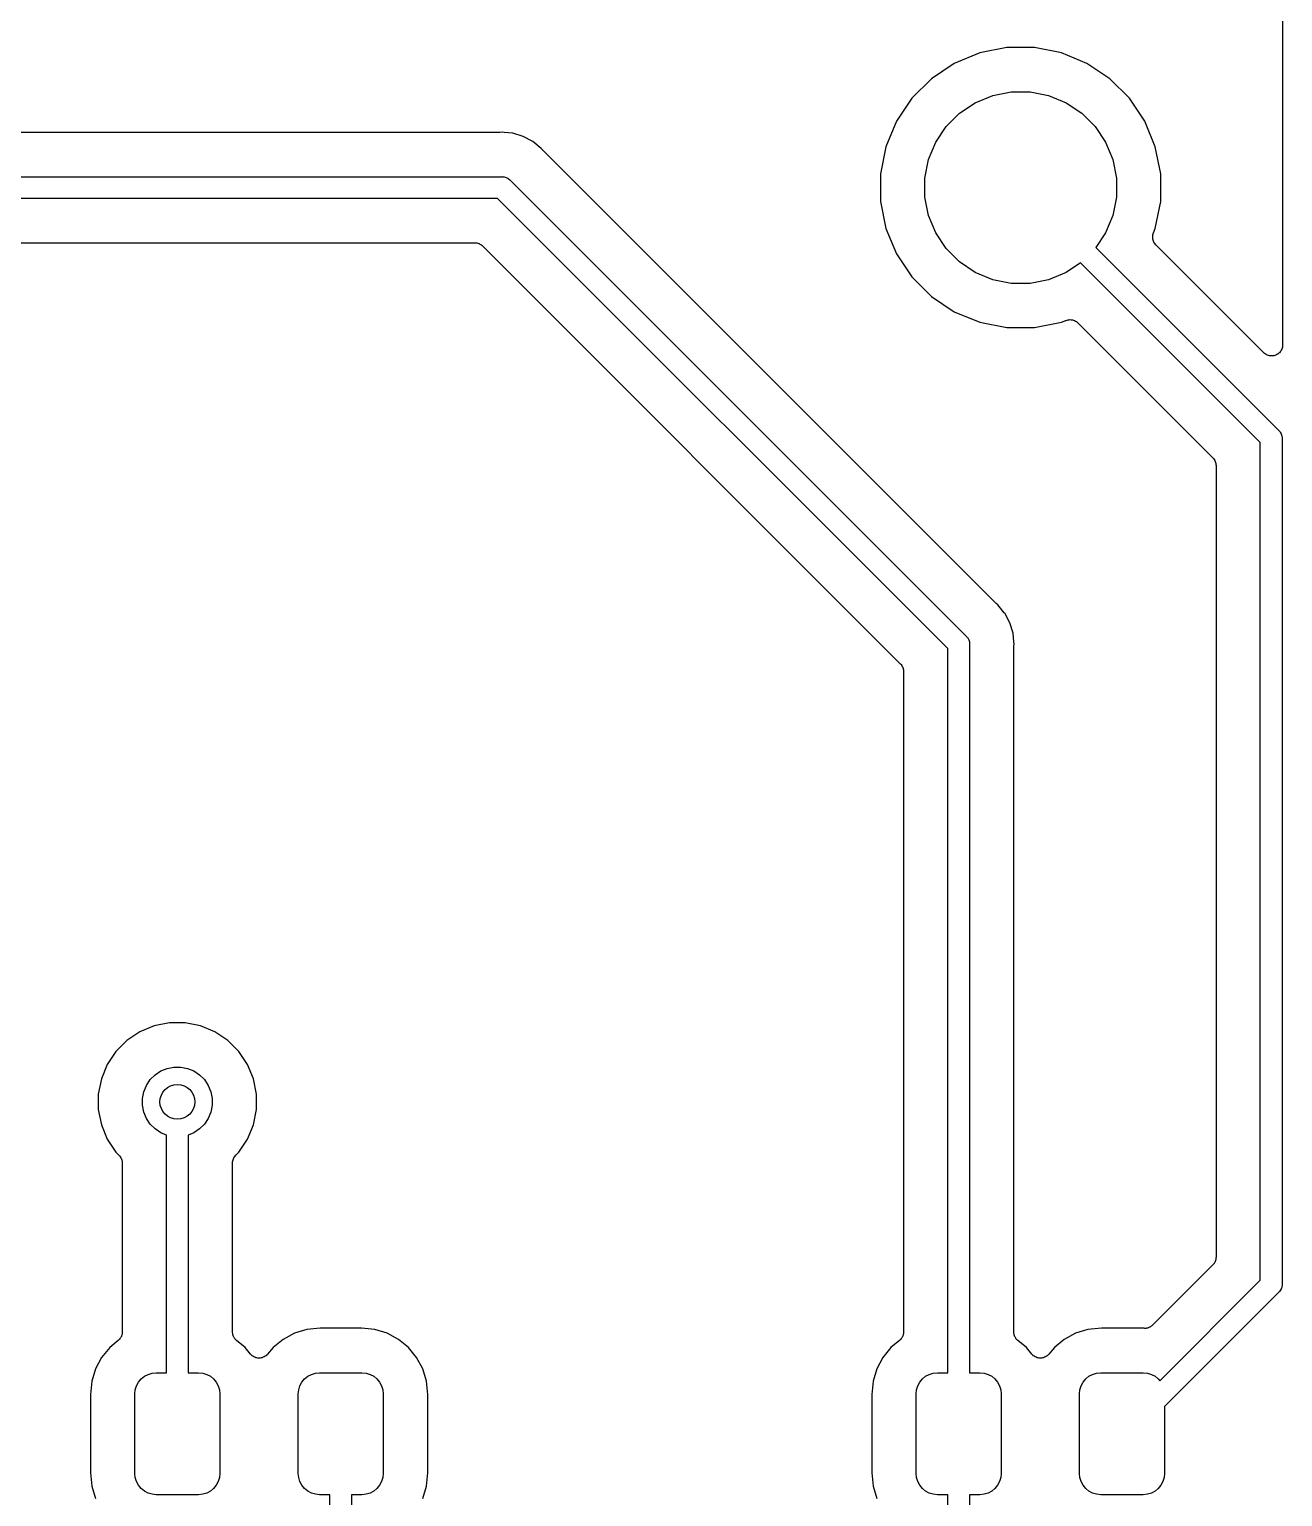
# Model space of a CAD drawing. Extents: x 0.71 to 5.18, y -2.29 to -0.62.
# Drawn here: x 4.613 to 5.179, y -1.848 to -1.185 of the extents above; entities that cross this region are included whole.
import ezdxf

# ---------------------------------------------------------------- set-up
doc = ezdxf.new("R2010")
doc.units = 0
doc.header["$MEASUREMENT"] = 0
doc.layers.add('BLACK', color=7, linetype='CONTINUOUS')

msp = doc.modelspace()

# ---------------------------------------------------------------- linework, layer by layer
at = {"layer": 'BLACK', "linetype": 'CONTINUOUS'}
for p, q in [((5.1795, -0.6255), (5.1795, -1.32785)), ((5.05485, -1.19345), (5.04262, -1.19588)), ((5.06732, -1.19345), (5.05485, -1.19345)), ((5.07955, -1.19588), (5.06732, -1.19345)), ((5.04262, -1.19588), (5.0311, -1.20065)), ((5.09107, -1.20065), (5.07955, -1.19588)), ((5.0311, -1.20065), (5.02073, -1.20758)), ((5.10144, -1.20758), (5.09107, -1.20065)), ((5.02073, -1.20758), (5.01191, -1.2164)), ((5.04845, -1.21511), (5.05682, -1.21345)), ((5.05682, -1.21345), (5.06535, -1.21345)), ((5.06535, -1.21345), (5.07372, -1.21511)), ((5.11026, -1.2164), (5.10144, -1.20758)), ((5.01191, -1.2164), (5.00498, -1.22677)), ((5.03348, -1.22312), (5.04057, -1.21838)), ((5.04057, -1.21838), (5.04845, -1.21511)), ((5.07372, -1.21511), (5.0816, -1.21838)), ((5.0816, -1.21838), (5.08869, -1.22312)), ((5.11719, -1.22677), (5.11026, -1.2164)), ((5.00498, -1.22677), (5.00021, -1.23829)), ((5.02745, -1.22915), (5.03348, -1.22312)), ((5.08869, -1.22312), (5.09473, -1.22915)), ((5.12196, -1.23829), (5.11719, -1.22677)), ((4.82529, -1.23183), (4.3746, -1.23183)), ((4.8255, -1.23181), (4.82529, -1.23183)), ((4.82571, -1.23182), (4.8255, -1.23181)), ((4.82578, -1.23181), (4.82571, -1.23182)), ((4.82676, -1.23171), (4.82578, -1.23181)), ((4.82774, -1.23181), (4.82676, -1.23171)), ((4.83164, -1.2322), (4.82774, -1.23181)), ((4.82774, -1.23181), (4.82774, -1.23181)), ((4.83634, -1.23362), (4.83164, -1.2322)), ((5.02271, -1.23624), (5.02745, -1.22915)), ((5.09473, -1.22915), (5.09946, -1.23624)), ((4.84067, -1.23593), (4.83634, -1.23362)), ((4.84446, -1.23905), (4.84067, -1.23593)), ((4.84509, -1.23981), (4.84446, -1.23905)), ((4.84524, -1.23996), (4.84509, -1.23981)), ((4.84537, -1.24012), (4.84524, -1.23996)), ((4.84542, -1.24017), (4.84537, -1.24012)), ((5.04967, -1.44443), (4.84542, -1.24017)), ((5.00021, -1.23829), (4.99778, -1.25052)), ((5.01944, -1.24412), (5.02271, -1.23624)), ((5.09946, -1.23624), (5.10273, -1.24412)), ((5.12439, -1.25052), (5.12196, -1.23829)), ((5.01778, -1.25249), (5.01944, -1.24412)), ((5.10273, -1.24412), (5.10439, -1.25249)), ((4.35623, -1.25183), (4.82651, -1.25183)), ((4.82651, -1.25183), (4.82676, -1.25181)), ((4.82676, -1.25181), (4.827, -1.25183)), ((4.827, -1.25183), (4.827, -1.25183)), ((4.827, -1.25183), (4.82772, -1.25191)), ((4.82772, -1.25191), (4.82865, -1.25219)), ((4.82865, -1.25219), (4.8295, -1.25264)), ((4.8295, -1.25264), (4.83025, -1.25326)), ((4.83025, -1.25326), (4.83041, -1.25345)), ((4.83041, -1.25345), (5.0364, -1.45944)), ((4.99778, -1.25052), (4.99778, -1.26299)), ((5.01778, -1.26102), (5.01778, -1.25249)), ((5.10439, -1.25249), (5.10439, -1.26102)), ((5.12439, -1.26299), (5.12439, -1.25052)), ((4.82472, -1.26168), (4.35623, -1.26168)), ((5.02817, -1.46513), (4.82472, -1.26168)), ((4.99778, -1.26299), (5.00021, -1.27522)), ((5.01944, -1.26939), (5.01778, -1.26102)), ((5.10439, -1.26102), (5.10273, -1.26939)), ((5.12196, -1.27522), (5.12439, -1.26299)), ((5.02271, -1.27727), (5.01944, -1.26939)), ((5.10273, -1.26939), (5.09946, -1.27727)), ((5.00021, -1.27522), (5.00498, -1.28674)), ((5.02745, -1.28436), (5.02271, -1.27727)), ((5.09946, -1.27727), (5.0951, -1.28381)), ((5.12076, -1.27906), (5.12081, -1.2786)), ((5.12076, -1.27908), (5.12076, -1.27906)), ((5.12076, -1.27911), (5.12076, -1.27908)), ((5.12081, -1.27957), (5.12076, -1.27911)), ((5.12081, -1.2786), (5.12086, -1.27814)), ((5.12085, -1.28003), (5.12081, -1.27957)), ((5.12086, -1.27811), (5.12087, -1.27809)), ((5.12086, -1.27814), (5.12086, -1.27811)), ((5.12087, -1.27809), (5.12101, -1.27765)), ((5.12101, -1.27765), (5.12114, -1.2772)), ((5.12114, -1.2772), (5.12196, -1.27522)), ((4.3746, -1.28168), (4.81436, -1.28168)), ((4.81436, -1.28168), (4.81438, -1.28168)), ((4.81438, -1.28168), (4.81438, -1.28168)), ((4.81438, -1.28168), (4.81438, -1.28168)), ((4.81438, -1.28168), (4.81443, -1.28168)), ((4.81443, -1.28168), (4.81489, -1.28173)), ((4.81489, -1.28173), (4.81535, -1.28178)), ((4.81535, -1.28178), (4.81538, -1.28178)), ((4.81538, -1.28178), (4.8154, -1.28179)), ((4.8154, -1.28179), (4.81584, -1.28193)), ((4.81584, -1.28193), (4.81628, -1.28206)), ((4.81628, -1.28206), (4.81631, -1.28207)), ((4.81631, -1.28207), (4.81633, -1.28208)), ((4.81633, -1.28208), (4.81674, -1.2823)), ((4.81674, -1.2823), (4.81714, -1.28252)), ((4.81714, -1.28252), (4.81716, -1.28254)), ((4.81716, -1.28254), (4.81719, -1.28255)), ((4.81719, -1.28255), (4.81754, -1.28285)), ((4.81754, -1.28285), (4.8179, -1.28314)), ((4.8179, -1.28314), (5.0067, -1.47195)), ((5.03348, -1.29039), (5.02745, -1.28436)), ((5.0951, -1.28381), (5.17764, -1.36635)), ((5.12085, -1.28006), (5.12085, -1.28003)), ((5.12085, -1.28008), (5.12085, -1.28006)), ((5.12099, -1.28052), (5.12085, -1.28008)), ((5.12112, -1.28097), (5.12099, -1.28052)), ((5.12113, -1.28099), (5.12112, -1.28097)), ((5.12113, -1.28101), (5.12113, -1.28099)), ((5.12135, -1.28142), (5.12113, -1.28101)), ((5.12157, -1.28184), (5.12135, -1.28142)), ((5.12158, -1.28185), (5.12157, -1.28184)), ((5.12159, -1.28187), (5.12158, -1.28185)), ((5.12189, -1.28224), (5.12159, -1.28187)), ((5.12218, -1.2826), (5.12189, -1.28224)), ((5.12221, -1.28263), (5.12218, -1.2826)), ((5.12222, -1.28265), (5.12221, -1.28263)), ((5.12221, -1.28263), (5.12221, -1.28263)), ((5.12221, -1.28263), (5.12221, -1.28263)), ((5.17096, -1.33139), (5.12222, -1.28265)), ((5.00498, -1.28674), (5.01191, -1.29711)), ((5.04057, -1.29513), (5.03348, -1.29039)), ((5.08814, -1.29077), (5.0816, -1.29513)), ((5.16941, -1.37204), (5.08814, -1.29077)), ((5.01191, -1.29711), (5.02073, -1.30593)), ((5.04845, -1.2984), (5.04057, -1.29513)), ((5.05682, -1.30006), (5.04845, -1.2984)), ((5.07372, -1.2984), (5.06535, -1.30006)), ((5.0816, -1.29513), (5.07372, -1.2984)), ((5.02073, -1.30593), (5.0311, -1.31286)), ((5.06535, -1.30006), (5.05682, -1.30006)), ((5.0311, -1.31286), (5.04262, -1.31763)), ((5.04262, -1.31763), (5.05485, -1.32006)), ((5.06732, -1.32006), (5.07955, -1.31763)), ((5.07955, -1.31763), (5.08153, -1.31681)), ((5.08153, -1.31681), (5.08156, -1.3168)), ((5.08156, -1.3168), (5.0816, -1.31678)), ((5.08156, -1.3168), (5.08156, -1.3168)), ((5.08156, -1.3168), (5.08156, -1.3168)), ((5.0816, -1.31678), (5.08205, -1.31665)), ((5.08205, -1.31665), (5.08249, -1.31652)), ((5.08249, -1.31652), (5.08251, -1.31652)), ((5.08251, -1.31652), (5.08253, -1.31651)), ((5.08253, -1.31651), (5.083, -1.31647)), ((5.083, -1.31647), (5.08346, -1.31643)), ((5.08346, -1.31643), (5.08348, -1.31643)), ((5.08348, -1.31643), (5.08351, -1.31643)), ((5.08351, -1.31643), (5.08397, -1.31648)), ((5.08397, -1.31648), (5.08443, -1.31653)), ((5.08443, -1.31653), (5.08445, -1.31653)), ((5.08445, -1.31653), (5.08448, -1.31654)), ((5.08448, -1.31654), (5.08492, -1.31668)), ((5.08492, -1.31668), (5.08537, -1.31681)), ((5.08537, -1.31681), (5.08539, -1.31682)), ((5.08539, -1.31682), (5.08541, -1.31683)), ((5.08541, -1.31683), (5.08582, -1.31706)), ((5.08582, -1.31706), (5.08623, -1.31727)), ((5.08623, -1.31727), (5.08624, -1.31729)), ((5.08624, -1.31729), (5.08626, -1.3173)), ((5.08626, -1.3173), (5.08662, -1.3176)), ((5.08662, -1.3176), (5.08698, -1.31789)), ((5.08698, -1.31789), (5.14794, -1.37886)), ((5.05485, -1.32006), (5.06732, -1.32006)), ((5.17133, -1.33169), (5.17096, -1.33139)), ((5.1717, -1.332), (5.17133, -1.33169)), ((5.17171, -1.332), (5.1717, -1.332)), ((5.17172, -1.33201), (5.17171, -1.332)), ((5.17214, -1.33223), (5.17172, -1.33201)), ((5.17256, -1.33246), (5.17214, -1.33223)), ((5.17257, -1.33247), (5.17256, -1.33246)), ((5.17258, -1.33247), (5.17257, -1.33247)), ((5.17304, -1.33261), (5.17258, -1.33247)), ((5.17349, -1.33275), (5.17304, -1.33261)), ((5.1735, -1.33275), (5.17349, -1.33275)), ((5.17351, -1.33276), (5.1735, -1.33275)), ((5.17399, -1.3328), (5.17351, -1.33276)), ((5.17447, -1.33285), (5.17399, -1.3328)), ((5.17448, -1.33285), (5.17447, -1.33285)), ((5.17447, -1.33285), (5.17447, -1.33285)), ((5.17496, -1.33281), (5.17448, -1.33285)), ((5.17544, -1.33277), (5.17496, -1.33281)), ((5.17545, -1.33276), (5.17544, -1.33277)), ((5.17592, -1.33262), (5.17545, -1.33276)), ((5.17545, -1.33276), (5.17545, -1.33276)), ((5.17637, -1.33249), (5.17592, -1.33262)), ((5.17638, -1.33249), (5.17637, -1.33249)), ((5.17639, -1.33248), (5.17638, -1.33249)), ((5.17682, -1.33226), (5.17639, -1.33248)), ((5.17724, -1.33204), (5.17682, -1.33226)), ((5.17725, -1.33203), (5.17724, -1.33203)), ((5.17724, -1.33203), (5.17724, -1.33204)), ((5.17763, -1.33173), (5.17725, -1.33203)), ((5.178, -1.33143), (5.17763, -1.33173)), ((5.17801, -1.33141), (5.178, -1.33142)), ((5.178, -1.33142), (5.178, -1.33143)), ((5.17832, -1.33104), (5.17801, -1.33141)), ((5.17863, -1.33068), (5.17832, -1.33104)), ((5.17864, -1.33066), (5.17863, -1.33067)), ((5.17863, -1.33067), (5.17863, -1.33068)), ((5.17887, -1.33024), (5.17864, -1.33066)), ((5.1791, -1.32982), (5.17887, -1.33024)), ((5.17925, -1.32935), (5.1791, -1.32981)), ((5.1791, -1.32981), (5.1791, -1.32982)), ((5.1791, -1.32982), (5.1791, -1.32982)), ((5.17939, -1.32889), (5.17925, -1.32935)), ((5.17945, -1.3284), (5.17939, -1.32888)), ((5.17939, -1.32888), (5.17939, -1.32889)), ((5.17939, -1.32889), (5.17939, -1.32889)), ((5.1795, -1.32792), (5.17945, -1.3284)), ((5.1795, -1.32785), (5.1795, -1.32791)), ((5.1795, -1.32791), (5.1795, -1.32791)), ((5.1795, -1.32791), (5.1795, -1.32791)), ((5.1795, -1.32791), (5.1795, -1.32792)), ((5.16941, -1.75054), (5.16941, -1.37204)), ((5.17764, -1.36635), (5.17783, -1.3665)), ((5.17783, -1.3665), (5.17798, -1.36669)), ((5.17798, -1.36669), (5.17798, -1.36669)), ((5.17798, -1.36669), (5.17825, -1.36702)), ((5.17825, -1.36702), (5.17844, -1.36725)), ((5.17844, -1.36725), (5.1789, -1.36811)), ((5.1789, -1.36811), (5.17918, -1.36904)), ((5.17918, -1.36904), (5.17925, -1.36976)), ((5.17925, -1.36976), (5.17925, -1.36976)), ((5.17925, -1.36976), (5.17928, -1.37)), ((5.17928, -1.37), (5.17925, -1.37024)), ((5.17925, -1.37024), (5.17925, -1.75234)), ((5.14794, -1.37886), (5.14796, -1.37887)), ((5.14796, -1.37887), (5.14796, -1.37887)), ((5.14796, -1.37887), (5.14796, -1.37887)), ((5.14796, -1.37887), (5.14799, -1.37891)), ((5.14799, -1.37891), (5.14828, -1.37927)), ((5.14828, -1.37927), (5.14857, -1.37963)), ((5.14857, -1.37963), (5.14859, -1.37965)), ((5.14859, -1.37965), (5.1486, -1.37967)), ((5.1486, -1.37967), (5.14882, -1.38008)), ((5.14882, -1.38008), (5.14903, -1.38049)), ((5.14903, -1.38049), (5.14904, -1.38051)), ((5.14904, -1.38051), (5.14905, -1.38054)), ((5.14905, -1.38054), (5.14918, -1.38098)), ((5.14918, -1.38098), (5.14931, -1.38142)), ((5.14931, -1.38142), (5.14932, -1.38145)), ((5.14932, -1.38145), (5.14932, -1.38147)), ((5.14932, -1.38147), (5.14936, -1.38193)), ((5.14936, -1.38193), (5.14941, -1.38239)), ((5.14941, -1.38239), (5.14941, -1.74018)), ((5.04984, -1.44456), (5.04967, -1.44443)), ((5.04998, -1.44471), (5.04984, -1.44456)), ((5.05004, -1.44476), (5.04998, -1.44471)), ((5.0508, -1.44538), (5.05004, -1.44476)), ((5.05142, -1.44614), (5.0508, -1.44538)), ((5.05371, -1.44893), (5.05142, -1.44614)), ((5.05142, -1.44614), (5.05142, -1.44614)), ((5.05391, -1.44918), (5.05371, -1.44893)), ((5.05371, -1.44893), (5.05371, -1.44893)), ((5.05623, -1.45351), (5.05391, -1.44918)), ((5.05765, -1.45821), (5.05623, -1.45351)), ((5.05804, -1.46211), (5.05765, -1.45821)), ((5.02817, -1.79244), (5.02817, -1.46513)), ((5.0364, -1.45944), (5.03659, -1.45959)), ((5.03659, -1.45959), (5.03674, -1.45978)), ((5.03674, -1.45978), (5.03674, -1.45978)), ((5.03674, -1.45978), (5.03698, -1.46007)), ((5.03698, -1.46007), (5.0372, -1.46034)), ((5.0372, -1.46034), (5.03766, -1.4612)), ((5.03766, -1.4612), (5.03794, -1.46213)), ((5.03794, -1.46213), (5.03801, -1.46285)), ((5.03801, -1.46285), (5.03801, -1.46285)), ((5.03801, -1.46285), (5.03804, -1.46309)), ((5.03804, -1.46309), (5.03801, -1.46333)), ((5.03801, -1.46333), (5.03801, -1.79244)), ((5.05801, -1.46449), (5.05804, -1.46428)), ((5.05801, -1.46456), (5.05801, -1.46449)), ((5.05801, -1.77402), (5.05801, -1.46456)), ((5.05813, -1.46309), (5.05804, -1.46211)), ((5.05804, -1.46211), (5.05804, -1.46211)), ((5.05804, -1.46407), (5.05813, -1.46309)), ((5.05804, -1.46428), (5.05804, -1.46407)), ((5.0067, -1.47195), (5.00672, -1.47196)), ((5.00672, -1.47196), (5.00672, -1.47196)), ((5.00672, -1.47196), (5.00672, -1.47196)), ((5.00672, -1.47196), (5.00675, -1.472)), ((5.00675, -1.472), (5.00704, -1.47236)), ((5.00704, -1.47236), (5.00733, -1.47272)), ((5.00733, -1.47272), (5.00735, -1.47274)), ((5.00735, -1.47274), (5.00736, -1.47276)), ((5.00736, -1.47276), (5.00758, -1.47317)), ((5.00758, -1.47317), (5.00779, -1.47358)), ((5.00779, -1.47358), (5.0078, -1.4736)), ((5.0078, -1.4736), (5.00781, -1.47363)), ((5.00781, -1.47363), (5.00794, -1.47407)), ((5.00794, -1.47407), (5.00807, -1.47451)), ((5.00807, -1.47451), (5.00808, -1.47454)), ((5.00808, -1.47454), (5.00808, -1.47456)), ((5.00808, -1.47456), (5.00812, -1.47502)), ((5.00812, -1.47502), (5.00817, -1.47548)), ((5.00817, -1.47548), (5.00817, -1.77402)), ((4.66957, -1.63563), (4.66307, -1.63832)), ((4.67648, -1.63425), (4.66957, -1.63563)), ((4.68352, -1.63425), (4.67648, -1.63425)), ((4.69043, -1.63563), (4.68352, -1.63425)), ((4.69693, -1.63832), (4.69043, -1.63563)), ((4.65721, -1.64223), (4.65223, -1.64721)), ((4.66307, -1.63832), (4.65721, -1.64223)), ((4.70279, -1.64223), (4.69693, -1.63832)), ((4.70777, -1.64721), (4.70279, -1.64223)), ((4.65223, -1.64721), (4.64832, -1.65307)), ((4.71168, -1.65307), (4.70777, -1.64721)), ((4.64832, -1.65307), (4.64563, -1.65957)), ((4.66777, -1.65996), (4.66996, -1.65777)), ((4.66996, -1.65777), (4.67254, -1.65604)), ((4.67254, -1.65604), (4.67541, -1.65486)), ((4.67541, -1.65486), (4.67845, -1.65425)), ((4.67845, -1.65425), (4.68155, -1.65425)), ((4.68155, -1.65425), (4.68459, -1.65486)), ((4.68459, -1.65486), (4.68746, -1.65604)), ((4.68746, -1.65604), (4.69004, -1.65777)), ((4.69004, -1.65777), (4.69223, -1.65996)), ((4.71437, -1.65957), (4.71168, -1.65307)), ((4.64563, -1.65957), (4.64425, -1.66648)), ((4.66486, -1.66541), (4.66604, -1.66254)), ((4.66604, -1.66254), (4.66777, -1.65996)), ((4.69223, -1.65996), (4.69396, -1.66254)), ((4.69396, -1.66254), (4.69514, -1.66541)), ((4.71575, -1.66648), (4.71437, -1.65957)), ((4.64425, -1.66648), (4.64425, -1.67352)), ((4.66425, -1.66845), (4.66486, -1.66541)), ((4.66425, -1.67155), (4.66425, -1.66845)), ((4.69514, -1.66541), (4.69575, -1.66845)), ((4.69575, -1.66845), (4.69575, -1.67155)), ((4.71575, -1.67352), (4.71575, -1.66648)), ((4.64425, -1.67352), (4.64563, -1.68043)), ((4.66486, -1.67459), (4.66425, -1.67155)), ((4.66604, -1.67746), (4.66486, -1.67459)), ((4.66777, -1.68004), (4.66604, -1.67746)), ((4.69396, -1.67746), (4.69223, -1.68004)), ((4.69514, -1.67459), (4.69396, -1.67746)), ((4.69575, -1.67155), (4.69514, -1.67459)), ((4.71437, -1.68043), (4.71575, -1.67352)), ((4.64563, -1.68043), (4.64832, -1.68693)), ((4.66996, -1.68223), (4.66777, -1.68004)), ((4.67254, -1.68396), (4.66996, -1.68223)), ((4.67508, -1.68501), (4.67254, -1.68396)), ((4.68746, -1.68396), (4.68492, -1.68501)), ((4.69004, -1.68223), (4.68746, -1.68396)), ((4.69223, -1.68004), (4.69004, -1.68223)), ((4.71168, -1.68693), (4.71437, -1.68043)), ((4.64832, -1.68693), (4.65223, -1.69279)), ((4.67508, -1.79244), (4.67508, -1.68501)), ((4.68492, -1.68501), (4.68492, -1.79244)), ((4.70777, -1.69279), (4.71168, -1.68693)), ((4.65223, -1.69279), (4.65361, -1.69417)), ((4.65361, -1.69417), (4.65363, -1.69418)), ((4.65363, -1.69418), (4.65363, -1.69418)), ((4.65363, -1.69418), (4.65363, -1.69418)), ((4.65363, -1.69418), (4.65366, -1.69422)), ((4.65366, -1.69422), (4.65395, -1.69458)), ((4.65395, -1.69458), (4.65424, -1.69494)), ((4.65424, -1.69494), (4.65426, -1.69496)), ((4.65426, -1.69496), (4.65427, -1.69498)), ((4.65427, -1.69498), (4.65448, -1.69539)), ((4.65448, -1.69539), (4.6547, -1.6958)), ((4.6547, -1.6958), (4.65471, -1.69582)), ((4.65471, -1.69582), (4.65472, -1.69585)), ((4.65472, -1.69585), (4.65485, -1.69629)), ((4.65485, -1.69629), (4.65498, -1.69673)), ((4.65498, -1.69673), (4.65499, -1.69676)), ((4.65499, -1.69676), (4.65499, -1.69679)), ((4.65499, -1.69679), (4.65503, -1.69724)), ((4.65503, -1.69724), (4.65508, -1.69771)), ((4.65508, -1.69771), (4.65508, -1.77402)), ((4.70492, -1.69764), (4.70497, -1.69718)), ((4.70492, -1.69769), (4.70492, -1.69764)), ((4.70492, -1.69771), (4.70492, -1.69769)), ((4.70492, -1.69769), (4.70492, -1.69769)), ((4.70492, -1.69769), (4.70492, -1.69769)), ((4.70492, -1.77402), (4.70492, -1.69771)), ((4.70497, -1.69718), (4.70502, -1.69672)), ((4.70502, -1.69672), (4.70503, -1.69669)), ((4.70503, -1.69667), (4.70517, -1.69622)), ((4.70503, -1.69669), (4.70503, -1.69667)), ((4.70517, -1.69622), (4.70531, -1.69578)), ((4.70531, -1.69578), (4.70532, -1.69576)), ((4.70532, -1.69576), (4.70533, -1.69574)), ((4.70533, -1.69574), (4.70555, -1.69533)), ((4.70555, -1.69533), (4.70577, -1.69492)), ((4.70577, -1.69492), (4.70578, -1.6949)), ((4.70578, -1.6949), (4.7058, -1.69488)), ((4.7058, -1.69488), (4.70609, -1.69453)), ((4.70609, -1.69453), (4.70639, -1.69417)), ((4.70639, -1.69417), (4.70777, -1.69279)), ((5.14795, -1.74372), (5.12074, -1.77092)), ((5.14824, -1.74336), (5.14795, -1.74372)), ((5.14854, -1.74301), (5.14824, -1.74336)), ((5.14855, -1.74299), (5.14854, -1.74301)), ((5.14856, -1.74297), (5.14855, -1.74299)), ((5.14878, -1.74256), (5.14856, -1.74297)), ((5.14901, -1.74215), (5.14878, -1.74256)), ((5.14903, -1.74211), (5.14901, -1.74213)), ((5.14901, -1.74213), (5.14901, -1.74215)), ((5.14916, -1.74166), (5.14903, -1.74211)), ((5.1493, -1.74122), (5.14916, -1.74166)), ((5.14931, -1.74117), (5.1493, -1.7412)), ((5.1493, -1.7412), (5.1493, -1.74122)), ((5.14936, -1.74071), (5.14931, -1.74117)), ((5.14941, -1.74025), (5.14936, -1.74071)), ((5.14941, -1.74018), (5.14941, -1.7402)), ((5.14941, -1.7402), (5.14941, -1.7402)), ((5.14941, -1.7402), (5.14941, -1.7402)), ((5.14941, -1.7402), (5.14941, -1.74025)), ((5.12393, -1.79602), (5.16941, -1.75054)), ((5.17764, -1.75623), (5.1261, -1.80777)), ((5.17783, -1.75608), (5.17764, -1.75623)), ((5.17813, -1.75571), (5.17783, -1.75608)), ((5.17844, -1.75533), (5.17813, -1.75571)), ((5.1789, -1.75447), (5.17844, -1.75533)), ((5.17894, -1.75434), (5.1789, -1.75447)), ((5.17918, -1.75354), (5.17894, -1.75434)), ((5.17925, -1.75282), (5.17918, -1.75354)), ((5.17925, -1.75234), (5.17928, -1.75258)), ((5.17928, -1.75258), (5.17925, -1.75282)), ((5.17925, -1.75282), (5.17925, -1.75282)), ((4.65375, -1.77739), (4.65358, -1.77759)), ((4.65394, -1.7772), (4.65375, -1.77739)), ((4.65406, -1.77701), (4.65394, -1.7772)), ((4.6542, -1.77685), (4.65406, -1.77701)), ((4.65433, -1.77661), (4.6542, -1.77685)), ((4.65448, -1.77639), (4.65433, -1.77661)), ((4.65457, -1.77618), (4.65448, -1.77639)), ((4.65467, -1.77599), (4.65457, -1.77618)), ((4.65476, -1.77573), (4.65467, -1.77599)), ((4.65486, -1.77549), (4.65476, -1.77573)), ((4.6549, -1.77527), (4.65486, -1.77549)), ((4.65497, -1.77506), (4.6549, -1.77527)), ((4.655, -1.77479), (4.65497, -1.77506)), ((4.65505, -1.77453), (4.655, -1.77479)), ((4.65508, -1.77409), (4.65505, -1.77431)), ((4.65505, -1.77431), (4.65505, -1.77453)), ((4.65508, -1.77402), (4.65508, -1.77409)), ((4.70494, -1.77424), (4.70492, -1.77402)), ((4.70494, -1.77446), (4.70494, -1.77424)), ((4.70499, -1.77472), (4.70494, -1.77446)), ((4.70502, -1.77499), (4.70499, -1.77472)), ((4.70508, -1.7752), (4.70502, -1.77499)), ((4.70512, -1.77542), (4.70508, -1.7752)), ((4.70522, -1.77567), (4.70512, -1.77542)), ((4.7053, -1.77593), (4.70522, -1.77567)), ((4.7054, -1.77612), (4.7053, -1.77593)), ((4.70548, -1.77632), (4.7054, -1.77612)), ((4.70563, -1.77655), (4.70548, -1.77632)), ((4.70576, -1.77679), (4.70563, -1.77655)), ((4.7059, -1.77696), (4.70576, -1.77679)), ((4.70601, -1.77714), (4.7059, -1.77696)), ((4.7062, -1.77734), (4.70601, -1.77714)), ((4.70637, -1.77755), (4.7062, -1.77734)), ((4.72773, -1.77735), (4.72323, -1.78104)), ((4.73286, -1.7746), (4.72773, -1.77735)), ((4.73843, -1.77291), (4.73286, -1.7746)), ((4.74447, -1.77232), (4.73843, -1.77291)), ((4.76317, -1.77232), (4.74447, -1.77232)), ((4.76921, -1.77291), (4.76317, -1.77232)), ((4.77478, -1.7746), (4.76921, -1.77291)), ((4.77991, -1.77735), (4.77478, -1.7746)), ((4.78441, -1.78104), (4.77991, -1.77735)), ((5.00684, -1.77739), (5.00667, -1.77759)), ((5.00703, -1.7772), (5.00684, -1.77739)), ((5.00715, -1.77701), (5.00703, -1.7772)), ((5.00729, -1.77685), (5.00715, -1.77701)), ((5.00742, -1.77661), (5.00729, -1.77685)), ((5.00757, -1.77639), (5.00742, -1.77661)), ((5.00766, -1.77618), (5.00757, -1.77639)), ((5.00777, -1.77599), (5.00766, -1.77618)), ((5.00785, -1.77573), (5.00777, -1.77599)), ((5.00795, -1.77549), (5.00785, -1.77573)), ((5.00799, -1.77527), (5.00795, -1.77549)), ((5.00806, -1.77506), (5.00799, -1.77527)), ((5.00809, -1.77479), (5.00806, -1.77506)), ((5.00814, -1.77453), (5.00809, -1.77479)), ((5.00817, -1.77409), (5.00814, -1.77431)), ((5.00814, -1.77431), (5.00814, -1.77453)), ((5.00817, -1.77402), (5.00817, -1.77409)), ((5.05803, -1.77424), (5.05801, -1.77402)), ((5.05803, -1.77446), (5.05803, -1.77424)), ((5.05808, -1.77472), (5.05803, -1.77446)), ((5.05811, -1.77499), (5.05808, -1.77472)), ((5.05817, -1.7752), (5.05811, -1.77499)), ((5.05821, -1.77542), (5.05817, -1.7752)), ((5.05831, -1.77567), (5.05821, -1.77542)), ((5.05839, -1.77593), (5.05831, -1.77567)), ((5.05849, -1.77612), (5.05839, -1.77593)), ((5.05857, -1.77632), (5.05849, -1.77612)), ((5.05872, -1.77655), (5.05857, -1.77632)), ((5.05885, -1.77679), (5.05872, -1.77655)), ((5.05899, -1.77696), (5.05885, -1.77679)), ((5.05911, -1.77714), (5.05899, -1.77696)), ((5.05929, -1.77734), (5.05911, -1.77714)), ((5.05946, -1.77755), (5.05929, -1.77734)), ((5.08082, -1.77735), (5.07632, -1.78104)), ((5.08595, -1.7746), (5.08082, -1.77735)), ((5.09152, -1.77291), (5.08595, -1.7746)), ((5.09756, -1.77232), (5.09152, -1.77291)), ((5.11626, -1.77232), (5.09756, -1.77232)), ((5.11672, -1.77236), (5.11626, -1.77232)), ((5.11694, -1.77236), (5.11672, -1.77236)), ((5.11715, -1.77239), (5.11694, -1.77236)), ((5.11742, -1.77237), (5.11715, -1.77239)), ((5.11769, -1.77237), (5.11742, -1.77237)), ((5.11791, -1.77232), (5.11769, -1.77237)), ((5.11813, -1.7723), (5.11791, -1.77232)), ((5.11838, -1.77223), (5.11813, -1.7723)), ((5.11865, -1.77218), (5.11838, -1.77223)), ((5.11885, -1.77209), (5.11865, -1.77218)), ((5.11906, -1.77203), (5.11885, -1.77209)), ((5.1193, -1.77191), (5.11906, -1.77203)), ((5.11955, -1.7718), (5.1193, -1.77191)), ((5.11973, -1.77168), (5.11955, -1.7718)), ((5.11993, -1.77158), (5.11973, -1.77168)), ((5.12014, -1.77141), (5.11993, -1.77158)), ((5.12036, -1.77126), (5.12014, -1.77141)), ((5.12052, -1.77111), (5.12036, -1.77126)), ((5.12069, -1.77097), (5.12052, -1.77111)), ((5.12074, -1.77092), (5.12069, -1.77097)), ((4.64941, -1.78104), (4.64571, -1.78554)), ((4.65325, -1.77789), (4.64941, -1.78104)), ((4.65341, -1.77773), (4.65325, -1.77789)), ((4.65358, -1.77759), (4.65341, -1.77773)), ((4.70654, -1.77768), (4.70637, -1.77755)), ((4.7067, -1.77784), (4.70654, -1.77768)), ((4.70675, -1.77789), (4.7067, -1.77784)), ((4.71059, -1.78104), (4.70675, -1.77789)), ((4.71304, -1.78403), (4.71059, -1.78104)), ((4.71338, -1.78436), (4.71304, -1.78403)), ((4.72077, -1.78403), (4.72075, -1.78406)), ((4.72323, -1.78104), (4.72077, -1.78403)), ((4.7881, -1.78554), (4.78441, -1.78104)), ((5.0025, -1.78104), (4.99881, -1.78554)), ((5.00634, -1.77789), (5.0025, -1.78104)), ((5.0065, -1.77773), (5.00634, -1.77789)), ((5.00667, -1.77759), (5.0065, -1.77773)), ((5.05963, -1.77768), (5.05946, -1.77755)), ((5.05979, -1.77784), (5.05963, -1.77768)), ((5.05984, -1.77789), (5.05979, -1.77784)), ((5.06368, -1.78104), (5.05984, -1.77789)), ((5.06613, -1.78403), (5.06368, -1.78104)), ((5.06647, -1.78436), (5.06613, -1.78403)), ((5.07387, -1.78403), (5.07384, -1.78406)), ((5.07632, -1.78104), (5.07387, -1.78403)), ((4.64297, -1.79067), (4.64128, -1.79624)), ((4.64571, -1.78554), (4.64297, -1.79067)), ((4.71371, -1.7847), (4.71338, -1.78436)), ((4.71372, -1.78471), (4.71371, -1.7847)), ((4.71373, -1.78472), (4.71372, -1.78471)), ((4.71413, -1.78498), (4.71373, -1.78472)), ((4.71452, -1.78525), (4.71413, -1.78498)), ((4.71453, -1.78525), (4.71452, -1.78525)), ((4.71454, -1.78526), (4.71453, -1.78525)), ((4.71498, -1.78544), (4.71454, -1.78526)), ((4.71542, -1.78563), (4.71498, -1.78544)), ((4.71543, -1.78563), (4.71542, -1.78563)), ((4.71545, -1.78564), (4.71543, -1.78563)), ((4.71591, -1.78573), (4.71545, -1.78564)), ((4.71637, -1.78583), (4.71591, -1.78573)), ((4.71639, -1.78583), (4.71637, -1.78583)), ((4.7164, -1.78583), (4.71639, -1.78583)), ((4.71687, -1.78583), (4.7164, -1.78583)), ((4.71735, -1.78584), (4.71687, -1.78583)), ((4.71736, -1.78583), (4.71735, -1.78584)), ((4.71738, -1.78583), (4.71736, -1.78583)), ((4.71784, -1.78574), (4.71738, -1.78583)), ((4.71831, -1.78566), (4.71784, -1.78574)), ((4.71832, -1.78565), (4.71831, -1.78566)), ((4.71834, -1.78565), (4.71832, -1.78565)), ((4.71877, -1.78547), (4.71834, -1.78565)), ((4.71921, -1.78529), (4.71877, -1.78547)), ((4.71923, -1.78529), (4.71921, -1.78529)), ((4.71924, -1.78528), (4.71923, -1.78529)), ((4.71963, -1.78502), (4.71924, -1.78528)), ((4.72003, -1.78476), (4.71963, -1.78502)), ((4.72004, -1.78475), (4.72003, -1.78476)), ((4.72005, -1.78474), (4.72004, -1.78475)), ((4.72039, -1.78441), (4.72005, -1.78474)), ((4.72073, -1.78408), (4.72039, -1.78441)), ((4.72075, -1.78406), (4.72073, -1.78408)), ((4.72075, -1.78406), (4.72075, -1.78406)), ((4.72075, -1.78406), (4.72075, -1.78406)), ((4.79085, -1.79067), (4.7881, -1.78554)), ((4.79254, -1.79624), (4.79085, -1.79067)), ((4.99606, -1.79067), (4.99437, -1.79624)), ((4.99881, -1.78554), (4.99606, -1.79067)), ((5.0668, -1.7847), (5.06647, -1.78436)), ((5.06681, -1.78471), (5.0668, -1.7847)), ((5.06682, -1.78472), (5.06681, -1.78471)), ((5.06722, -1.78498), (5.06682, -1.78472)), ((5.06761, -1.78525), (5.06722, -1.78498)), ((5.06762, -1.78525), (5.06761, -1.78525)), ((5.06764, -1.78526), (5.06762, -1.78525)), ((5.06807, -1.78544), (5.06764, -1.78526)), ((5.06851, -1.78563), (5.06807, -1.78544)), ((5.06852, -1.78563), (5.06851, -1.78563)), ((5.06854, -1.78564), (5.06852, -1.78563)), ((5.069, -1.78573), (5.06854, -1.78564)), ((5.06946, -1.78583), (5.069, -1.78573)), ((5.06948, -1.78583), (5.06946, -1.78583)), ((5.06949, -1.78583), (5.06948, -1.78583)), ((5.06996, -1.78583), (5.06949, -1.78583)), ((5.07044, -1.78584), (5.06996, -1.78583)), ((5.07045, -1.78583), (5.07044, -1.78584)), ((5.07047, -1.78583), (5.07045, -1.78583)), ((5.07093, -1.78574), (5.07047, -1.78583)), ((5.0714, -1.78566), (5.07093, -1.78574)), ((5.07141, -1.78565), (5.0714, -1.78566)), ((5.07143, -1.78565), (5.07141, -1.78565)), ((5.07187, -1.78547), (5.07143, -1.78565)), ((5.0723, -1.78529), (5.07187, -1.78547)), ((5.07232, -1.78529), (5.0723, -1.78529)), ((5.07233, -1.78528), (5.07232, -1.78529)), ((5.07272, -1.78502), (5.07233, -1.78528)), ((5.07312, -1.78476), (5.07272, -1.78502)), ((5.07313, -1.78475), (5.07312, -1.78476)), ((5.07314, -1.78474), (5.07313, -1.78475)), ((5.07348, -1.78441), (5.07314, -1.78474)), ((5.07382, -1.78408), (5.07348, -1.78441)), ((5.07384, -1.78406), (5.07382, -1.78408)), ((5.07384, -1.78406), (5.07384, -1.78406)), ((5.07384, -1.78406), (5.07384, -1.78406)), ((4.64128, -1.79624), (4.64069, -1.80228)), ((4.66154, -1.79836), (4.66242, -1.79671)), ((4.66242, -1.79671), (4.66362, -1.79525)), ((4.66362, -1.79525), (4.66507, -1.79406)), ((4.66507, -1.79406), (4.66673, -1.79317)), ((4.66673, -1.79317), (4.66853, -1.79263)), ((4.66853, -1.79263), (4.6704, -1.79244)), ((4.6704, -1.79244), (4.67508, -1.79244)), ((4.68492, -1.79244), (4.6896, -1.79244)), ((4.6896, -1.79244), (4.69147, -1.79263)), ((4.69147, -1.79263), (4.69327, -1.79317)), ((4.69327, -1.79317), (4.69493, -1.79406)), ((4.69493, -1.79406), (4.69638, -1.79525)), ((4.69638, -1.79525), (4.69758, -1.79671)), ((4.69758, -1.79671), (4.69846, -1.79836)), ((4.73536, -1.79836), (4.73624, -1.79671)), ((4.73624, -1.79671), (4.73744, -1.79525)), ((4.73744, -1.79525), (4.73889, -1.79406)), ((4.73889, -1.79406), (4.74055, -1.79317)), ((4.74055, -1.79317), (4.74235, -1.79263)), ((4.74235, -1.79263), (4.74422, -1.79244)), ((4.74422, -1.79244), (4.76342, -1.79244)), ((4.76342, -1.79244), (4.76529, -1.79263)), ((4.76529, -1.79263), (4.76709, -1.79317)), ((4.76709, -1.79317), (4.76875, -1.79406)), ((4.76875, -1.79406), (4.7702, -1.79525)), ((4.7702, -1.79525), (4.77139, -1.79671)), ((4.77139, -1.79671), (4.77228, -1.79836)), ((4.79313, -1.80228), (4.79254, -1.79624)), ((4.99437, -1.79624), (4.99378, -1.80228)), ((5.01463, -1.79836), (5.01551, -1.79671)), ((5.01551, -1.79671), (5.01671, -1.79525)), ((5.01671, -1.79525), (5.01816, -1.79406)), ((5.01816, -1.79406), (5.01982, -1.79317)), ((5.01982, -1.79317), (5.02162, -1.79263)), ((5.02162, -1.79263), (5.02349, -1.79244)), ((5.02349, -1.79244), (5.02817, -1.79244)), ((5.03801, -1.79244), (5.04269, -1.79244)), ((5.04269, -1.79244), (5.04456, -1.79263)), ((5.04456, -1.79263), (5.04636, -1.79317)), ((5.04636, -1.79317), (5.04802, -1.79406)), ((5.04802, -1.79406), (5.04947, -1.79525)), ((5.04947, -1.79525), (5.05067, -1.79671)), ((5.05067, -1.79671), (5.05155, -1.79836)), ((5.08845, -1.79836), (5.08933, -1.79671)), ((5.08933, -1.79671), (5.09053, -1.79525)), ((5.09053, -1.79525), (5.09198, -1.79406)), ((5.09198, -1.79406), (5.09364, -1.79317)), ((5.09364, -1.79317), (5.09544, -1.79263)), ((5.09544, -1.79263), (5.09731, -1.79244)), ((5.09731, -1.79244), (5.11651, -1.79244)), ((5.11651, -1.79244), (5.11838, -1.79263)), ((5.11838, -1.79263), (5.12018, -1.79317)), ((5.12018, -1.79317), (5.12184, -1.79406)), ((5.12184, -1.79406), (5.12329, -1.79525)), ((5.12329, -1.79525), (5.12393, -1.79602)), ((4.64069, -1.80228), (4.64069, -1.83772)), ((4.66081, -1.80204), (4.66099, -1.80017)), ((4.66081, -1.83796), (4.66081, -1.80204)), ((4.66099, -1.80017), (4.66154, -1.79836)), ((4.69846, -1.79836), (4.69901, -1.80017)), ((4.69901, -1.80017), (4.69919, -1.80204)), ((4.69919, -1.80204), (4.69919, -1.83796)), ((4.73463, -1.80204), (4.73481, -1.80017)), ((4.73463, -1.83796), (4.73463, -1.80204)), ((4.73481, -1.80017), (4.73536, -1.79836)), ((4.77228, -1.79836), (4.77283, -1.80017)), ((4.77283, -1.80017), (4.77301, -1.80204)), ((4.77301, -1.80204), (4.77301, -1.83796)), ((4.79313, -1.83772), (4.79313, -1.80228)), ((4.99378, -1.80228), (4.99378, -1.83772)), ((5.0139, -1.80204), (5.01408, -1.80017)), ((5.0139, -1.83796), (5.0139, -1.80204)), ((5.01408, -1.80017), (5.01463, -1.79836)), ((5.05155, -1.79836), (5.0521, -1.80017)), ((5.0521, -1.80017), (5.05228, -1.80204)), ((5.05228, -1.80204), (5.05228, -1.83796)), ((5.08772, -1.80204), (5.0879, -1.80017)), ((5.08772, -1.83796), (5.08772, -1.80204)), ((5.0879, -1.80017), (5.08845, -1.79836)), ((5.1261, -1.80777), (5.1261, -1.83796)), ((4.64069, -1.83772), (4.64128, -1.84376)), ((4.66099, -1.83983), (4.66081, -1.83796)), ((4.66154, -1.84163), (4.66099, -1.83983)), ((4.66242, -1.84329), (4.66154, -1.84163)), ((4.66362, -1.84475), (4.66242, -1.84329)), ((4.69758, -1.84329), (4.69638, -1.84475)), ((4.69846, -1.84163), (4.69758, -1.84329)), ((4.69901, -1.83983), (4.69846, -1.84163)), ((4.69919, -1.83796), (4.69901, -1.83983)), ((4.73481, -1.83983), (4.73463, -1.83796)), ((4.73536, -1.84163), (4.73481, -1.83983)), ((4.73624, -1.84329), (4.73536, -1.84163)), ((4.73744, -1.84475), (4.73624, -1.84329)), ((4.77139, -1.84329), (4.7702, -1.84475)), ((4.77228, -1.84163), (4.77139, -1.84329)), ((4.77283, -1.83983), (4.77228, -1.84163)), ((4.77301, -1.83796), (4.77283, -1.83983)), ((4.79254, -1.84376), (4.79313, -1.83772)), ((4.99378, -1.83772), (4.99437, -1.84376)), ((5.01408, -1.83983), (5.0139, -1.83796)), ((5.01463, -1.84163), (5.01408, -1.83983)), ((5.01551, -1.84329), (5.01463, -1.84163)), ((5.01671, -1.84475), (5.01551, -1.84329)), ((5.05067, -1.84329), (5.04947, -1.84475)), ((5.05155, -1.84163), (5.05067, -1.84329)), ((5.0521, -1.83983), (5.05155, -1.84163)), ((5.05228, -1.83796), (5.0521, -1.83983)), ((5.0879, -1.83983), (5.08772, -1.83796)), ((5.08845, -1.84163), (5.0879, -1.83983)), ((5.08933, -1.84329), (5.08845, -1.84163)), ((5.09053, -1.84475), (5.08933, -1.84329)), ((5.12449, -1.84329), (5.12329, -1.84475)), ((5.12537, -1.84163), (5.12449, -1.84329)), ((5.12592, -1.83983), (5.12537, -1.84163)), ((5.1261, -1.83796), (5.12592, -1.83983)), ((4.64128, -1.84376), (4.64297, -1.84933)), ((4.66507, -1.84594), (4.66362, -1.84475)), ((4.66673, -1.84683), (4.66507, -1.84594)), ((4.66853, -1.84737), (4.66673, -1.84683)), ((4.6704, -1.84756), (4.66853, -1.84737)), ((4.6896, -1.84756), (4.6704, -1.84756)), ((4.69147, -1.84737), (4.6896, -1.84756)), ((4.69327, -1.84683), (4.69147, -1.84737)), ((4.69493, -1.84594), (4.69327, -1.84683)), ((4.69638, -1.84475), (4.69493, -1.84594)), ((4.73889, -1.84594), (4.73744, -1.84475)), ((4.74055, -1.84683), (4.73889, -1.84594)), ((4.74235, -1.84737), (4.74055, -1.84683)), ((4.74422, -1.84756), (4.74235, -1.84737)), ((4.7489, -1.84756), (4.74422, -1.84756)), ((4.7489, -2.11425), (4.7489, -1.84756)), ((4.76342, -1.84756), (4.75874, -1.84756)), ((4.75874, -1.84756), (4.75874, -2.1169)), ((4.76529, -1.84737), (4.76342, -1.84756)), ((4.76709, -1.84683), (4.76529, -1.84737)), ((4.76875, -1.84594), (4.76709, -1.84683)), ((4.7702, -1.84475), (4.76875, -1.84594)), ((4.79085, -1.84933), (4.79254, -1.84376)), ((4.99437, -1.84376), (4.99606, -1.84933)), ((5.01816, -1.84594), (5.01671, -1.84475)), ((5.01982, -1.84683), (5.01816, -1.84594)), ((5.02162, -1.84737), (5.01982, -1.84683)), ((5.02349, -1.84756), (5.02162, -1.84737)), ((5.02817, -1.84756), (5.02349, -1.84756)), ((5.02817, -1.87285), (5.02817, -1.84756)), ((5.04269, -1.84756), (5.03801, -1.84756)), ((5.03801, -1.84756), (5.03801, -1.87105)), ((5.04456, -1.84737), (5.04269, -1.84756)), ((5.04636, -1.84683), (5.04456, -1.84737)), ((5.04802, -1.84594), (5.04636, -1.84683)), ((5.04947, -1.84475), (5.04802, -1.84594)), ((5.09198, -1.84594), (5.09053, -1.84475)), ((5.09364, -1.84683), (5.09198, -1.84594)), ((5.09544, -1.84737), (5.09364, -1.84683)), ((5.09731, -1.84756), (5.09544, -1.84737)), ((5.11651, -1.84756), (5.09731, -1.84756)), ((5.11838, -1.84737), (5.11651, -1.84756)), ((5.12018, -1.84683), (5.11838, -1.84737)), ((5.12184, -1.84594), (5.12018, -1.84683)), ((5.12329, -1.84475), (5.12184, -1.84594))]:
    msp.add_line(p, q, dxfattribs=at)
at = {"layer": 'BLACK'}
msp.add_circle((4.68, -1.67), 0.007874, dxfattribs=at)

doc.saveas('drawing.dxf')
